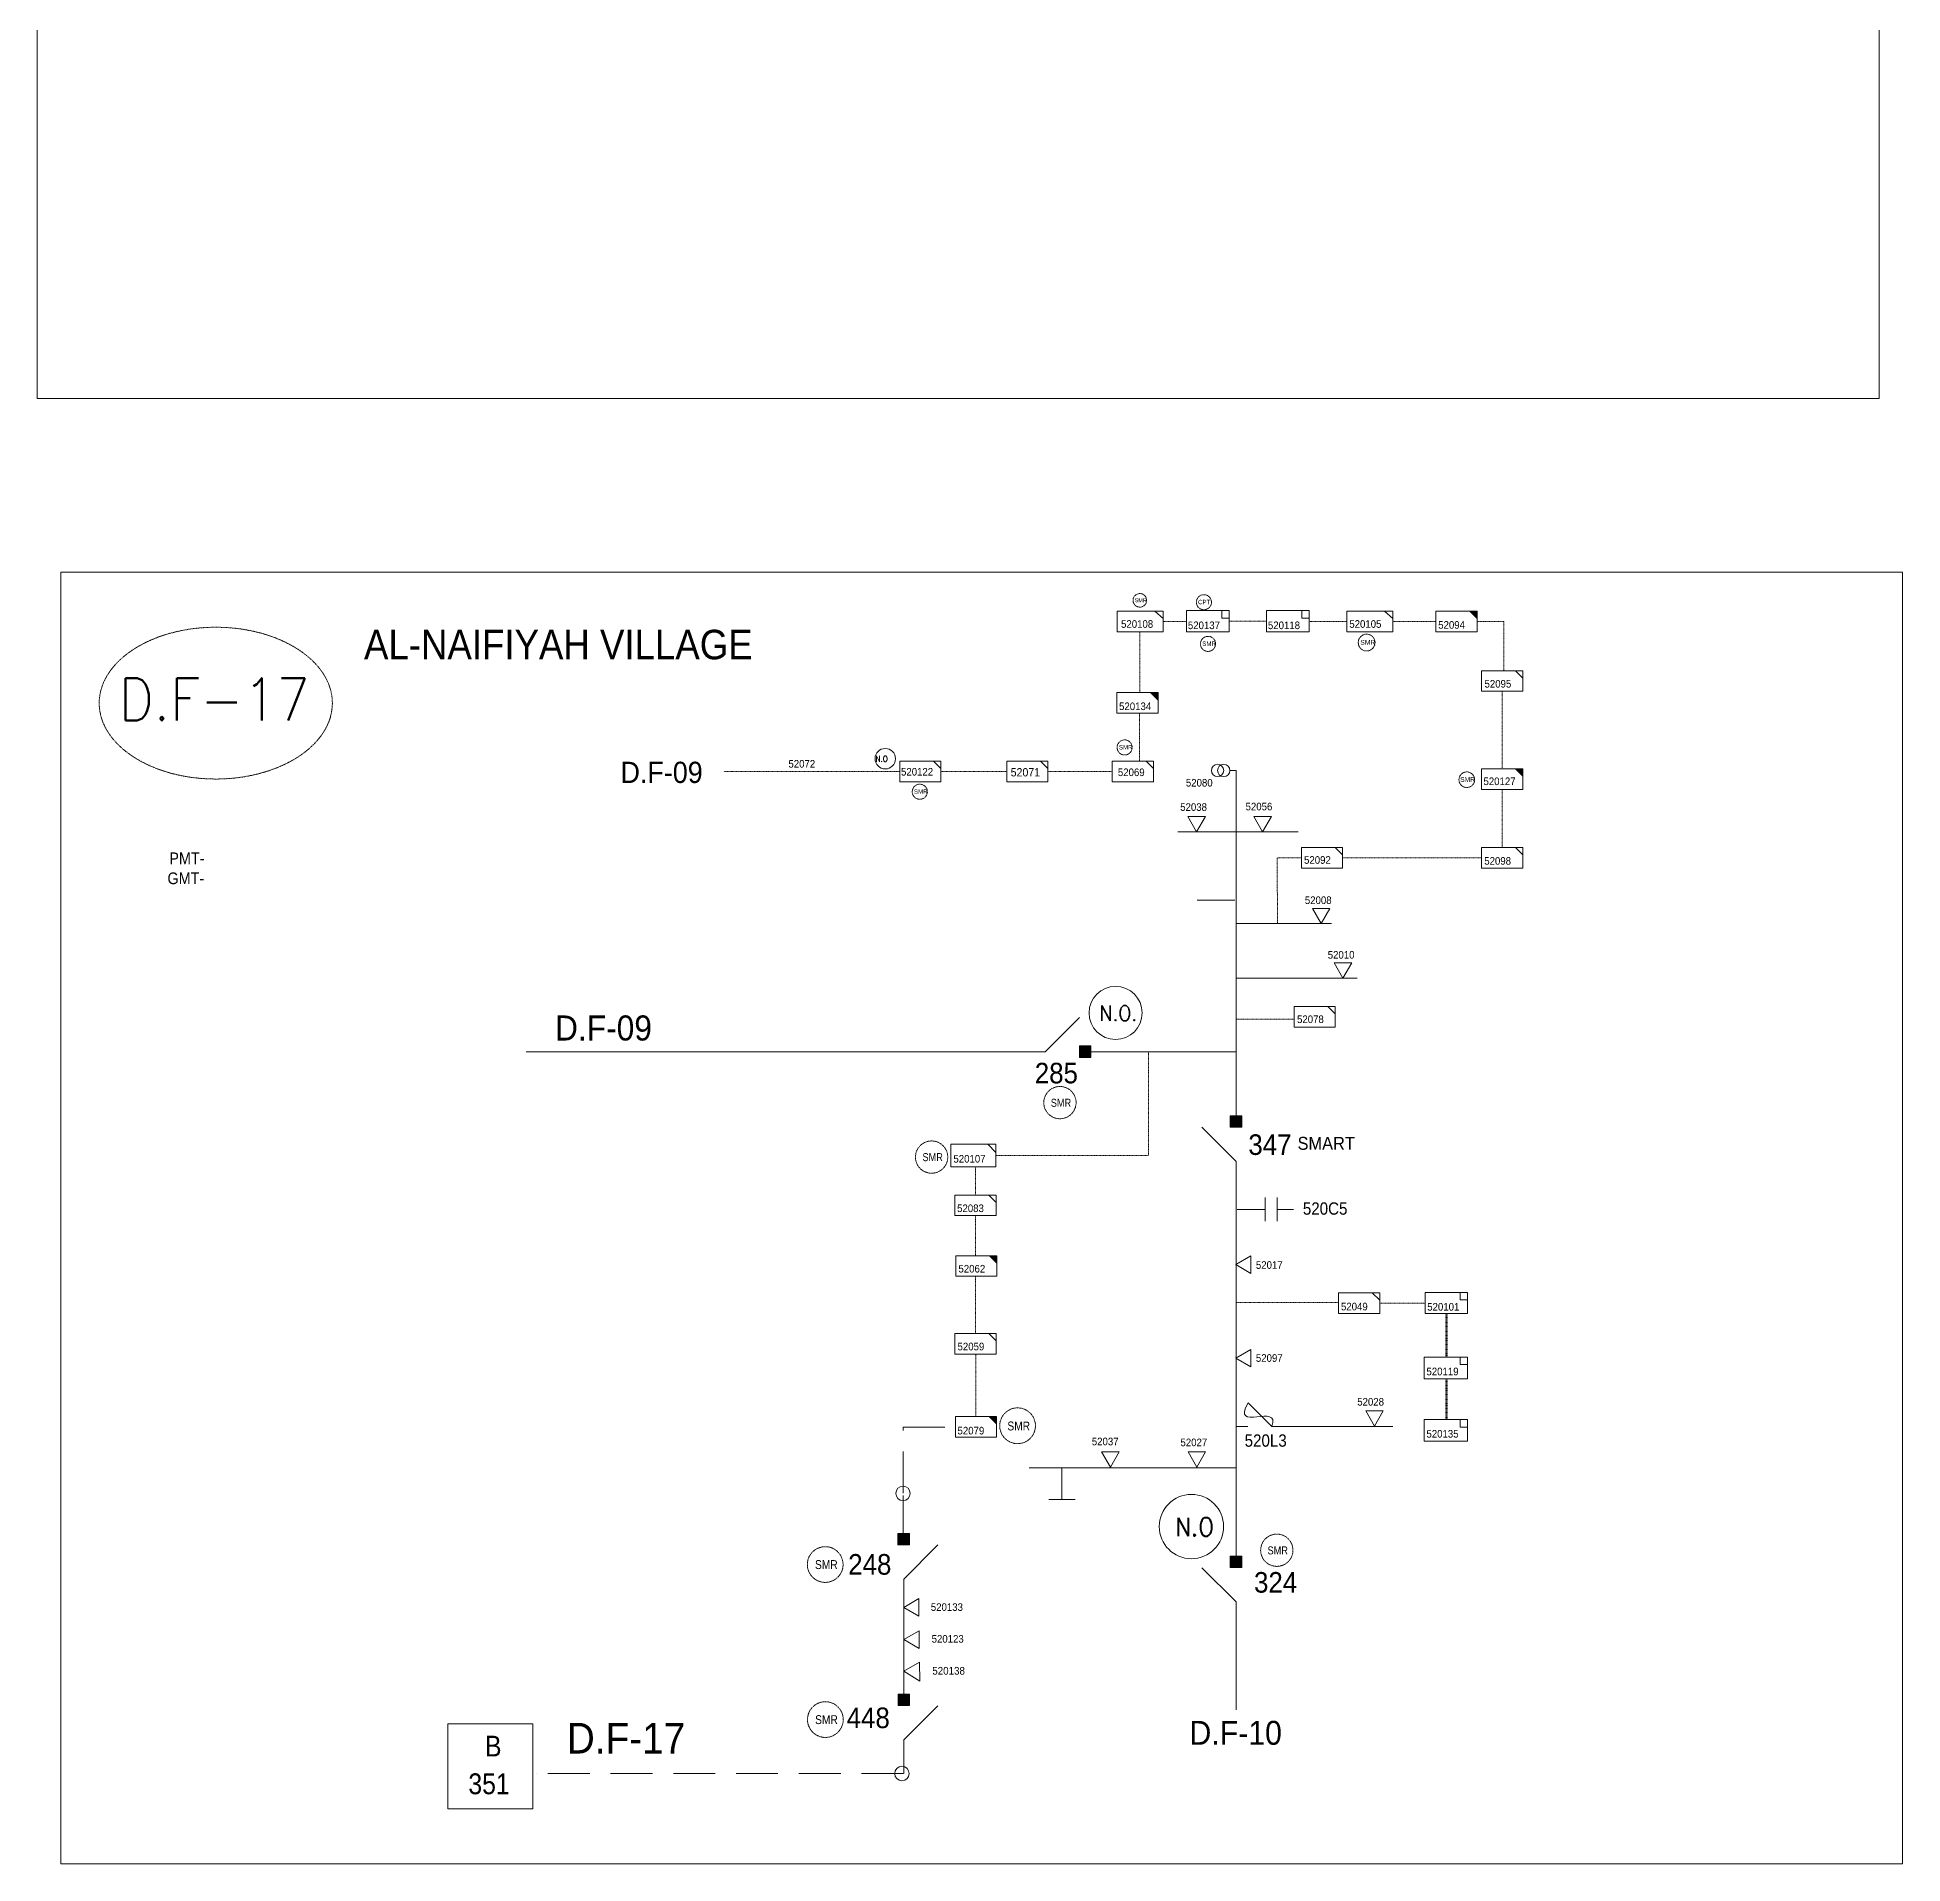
# Model space of a CAD drawing. Header units: metres. Extents: x 65984 to 144644, y -19036 to 23726.
# Drawn here: x 84338 to 85748, y -4894 to -3514 of the extents above; entities that cross this region are included whole.
import ezdxf
from ezdxf.enums import TextEntityAlignment as Align

# ---------------------------------------------------------------- set-up
doc = ezdxf.new("R2010")
doc.units = ezdxf.units.M
doc.header["$MEASUREMENT"] = 0
doc.linetypes.add('DGN Style 3', pattern=[0.013877, 0, -0.013877])
doc.linetypes.add('HIDDEN2', pattern=[2381.25, 1587.5, -793.75])
doc.layers.get('0').update_dxf_attribs({"color": 95, "lineweight": 40})
for name, color, linetype, lineweight in [('ABS', 7, 'Continuous', 40), ('ABS NUMBER', 112, 'Continuous', 30), ('CAPACITOR', 5, 'Continuous', 40), ('d_eos no', 121, 'Continuous', 40), ('d_fco', 5, 'Continuous', 40), ('d_fco text', 95, 'Continuous', 40), ('d_oh branch', 94, 'Continuous', 40), ('d_switch', 95, 'Continuous', 40), ('d_tf', 1, 'Continuous', 40), ('d_tf no', 6, 'Continuous', 40), ('d_ug cable', 95, 'Continuous', 40), ('d_ug tf', 1, 'Continuous', 40), ('d_village name', 7, 'Continuous', 40), ('fedr no', 95, 'Continuous', 40), ('GRID STATION  04', 7, 'Continuous', 40), ('O H MAIN FEEDER', 4, 'Continuous', 100), ('SW N O', 114, 'Continuous', 30)]:
    doc.layers.add(name, color=color, linetype=linetype, lineweight=lineweight)
doc.styles.add('NASKHF', font='naskhf.shx', dxfattribs={"height": 8})
doc.styles.add('Style-Arial', font='arial.ttf')
doc.styles.add('Style-ENGINEERING', font='ENGINEERING.shx')
doc.styles.add('Style-msdefault', font='msdefault.shx')
doc.styles.add('Style-STANDARD', font='STANDARD.shx')

# ---------------------------------------------------------------- blocks, each defined once
blk = doc.blocks.new('TF_8')
at = {"color": 0, "linetype": 'ByBlock', "lineweight": -2}
blk.add_line((6.3, 4.95), (9.9, 1.35), dxfattribs=at)
blk.add_3dface([(-10.1, 4.95), (9.9, 4.95), (9.9, -5.05), (-10.1, -5.05)], dxfattribs=at)
blk = doc.blocks.new('exist.us-1000kva')
at = {"color": 0, "linetype": 'ByBlock', "lineweight": -2, "flags": 128}
blk.add_lwpolyline([(40, 12.9), (32.8, 20), (40, 20)], close=True, dxfattribs=at)
at = {"color": 0, "linetype": 'ByBlock', "lineweight": -2, "extrusion": (0, 0, -1)}
blk.add_solid([(-40, 12.9), (-32.8, 20), (-40, 20)], dxfattribs=at)
at = {"color": 0, "linetype": 'ByBlock', "lineweight": -2, "xscale": 2, "yscale": 2}
blk.add_blockref('TF_8', (20.2, 10.1), dxfattribs=at)
blk = doc.blocks.new('ABS2_1_1')
at = {"color": 0, "linetype": 'ByBlock', "lineweight": -2, "ltscale": 500}
for q in [(-29900, 43500), (0, 0)]:
    blk.add_line((0, 13600), q, dxfattribs=at)
at = {"color": 0, "linetype": 'ByBlock', "lineweight": -2, "ltscale": 500, "flags": 128}
for points in [[(5000, 43600), (-5000, 43600), (-5000, 53600), (5000, 53600)], [(3791, 49653), (3791, 49653), (3791, 49653)]]:
    blk.add_lwpolyline(points, close=True, dxfattribs=at)
at = {"color": 0, "linetype": 'ByBlock', "lineweight": -2, "ltscale": 500}
for points in [[(5000, 43600), (-5000, 43600), (5000, 53600), (-5000, 53600)], [(3791, 49653), (3791, 49653), (3791, 49653)]]:
    blk.add_solid(points, dxfattribs=at)
blk = doc.blocks.new('TF3')
at = {"color": 0, "linetype": 'ByBlock', "lineweight": -2}
for p, q in [((11.3, 9), (18.3, 9)), ((18.3, 9), (18.3, 2))]:
    blk.add_line(p, q, dxfattribs=at)
at = {"color": 0, "linetype": 'ByBlock', "lineweight": -2, "flags": 128}
blk.add_lwpolyline([(18.3, 2), (11.3, 2), (11.3, 9)], dxfattribs=at)
at = {"color": 0, "linetype": 'ByBlock', "lineweight": -2}
blk.add_3dface([(-21.7, 9), (18.3, 9), (18.3, -11), (-21.7, -11)], dxfattribs=at)
blk = doc.blocks.new('TFU_100')
at = {"layer": 'd_tf', "color": 30, "linetype": 'Continuous', "lineweight": 13, "ltscale": 0.00060789}
blk.add_line((0, 10), (0, 0), dxfattribs=at)
for centre in [(0, 30), (0, 20)]:
    blk.add_circle(centre, 10, dxfattribs=at)
blk = doc.blocks.new('*U1076')
at = {"layer": 'd_fco', "color": 30, "linetype": 'Continuous', "lineweight": 13}
blk.add_line((-4.6, 4.21), (-10.13, 4.21), dxfattribs=at)
at = {"layer": 'd_fco', "color": 30, "linetype": 'Continuous', "lineweight": 13, "extrusion": (0, 0, -1), "flags": 128}
blk.add_lwpolyline([(-13.02, 4.21), (-7.07, 4.21), (4.4, -7.26)], dxfattribs=at)
at = {"layer": 'd_fco', "color": 30, "linetype": 'Continuous', "lineweight": 13}
blk.add_open_spline([(-4.4, -7.26), (-13, 7.69), (11.58, -7.67), (7.07, 4.21)], degree=3, dxfattribs=at)
blk = doc.blocks.new('*U1077')
at = {"layer": 'CAPACITOR', "color": 5, "linetype": 'Continuous', "lineweight": 13}
for p, q in [((-0.01, 0.01), (-13.7, 0.03)), ((-0.01, 5.75), (-0.01, -5.73)), ((5.73, 5.75), (5.73, -5.73)), ((5.73, 0.01), (13.72, 0.01))]:
    blk.add_line(p, q, dxfattribs=at)
blk = doc.blocks.new('*U1266')
at = {"layer": 'SW N O', "color": 3, "lineweight": 13}
blk.add_circle((0, 0.01), 16.84, dxfattribs=at)
at = {"layer": 'SW N O', "color": 3, "lineweight": 13, "style": 'Style-STANDARD'}
blk.add_text('N.O', height=9.6, dxfattribs=at).set_placement((1.68, -0.17), align=Align.MIDDLE_CENTER)
blk = doc.blocks.new('*U893')
at = {"layer": 'SW N O', "color": 3, "lineweight": 13}
blk.add_circle((0, 0), 16.8, dxfattribs=at)
at = {"layer": 'SW N O', "color": 3, "lineweight": 13, "style": 'Style-STANDARD'}
blk.add_text('N.O.', height=9.6, dxfattribs=at).set_placement((1.7, -0.2), align=Align.MIDDLE_CENTER)
blk = doc.blocks.new('*U3933')
at = {"layer": 'SW N O', "color": 3, "lineweight": 13}
blk.add_circle((0, 0), 16.8, dxfattribs=at)
at = {"layer": 'SW N O', "color": 3, "lineweight": 13, "style": 'Style-STANDARD'}
blk.add_text('N.O ', height=9.6, dxfattribs=at).set_placement((-3, -0.2), align=Align.MIDDLE_CENTER)

msp = doc.modelspace()

# ---------------------------------------------------------------- linework, layer by layer
at = {"layer": 'd_oh branch', "color": 30, "linetype": 'Continuous', "lineweight": 13}
for p, q in [((85243.8, -4280.5), (85243.8, -4067.9)), ((85290.8, -4114.2), (85199.7, -4114.2)), ((85242.9, -4165.9), (85214.3, -4165.9)), ((85243.7, -4183.7), (85316, -4183.7)), ((85243.8, -4224.9), (85335.4, -4224.9)), ((85280, -4563.8), (85362.3, -4563.8)), ((85112.2, -4595.1), (85087.5, -4595.1)), ((85102.3, -4619), (85122.2, -4619))]:
    msp.add_line(p, q, dxfattribs=at)
at = {"layer": 'd_tf', "color": 30, "linetype": 'Continuous', "lineweight": 13, "ltscale": 0.000663701, "flags": 128}
for points in [[(85207.4, -4102.7), (85220.6, -4102.7), (85214, -4114.2)], [(85257.2, -4102.7), (85270.5, -4102.7), (85263.9, -4114.2)], [(85301.6, -4172.2), (85314.8, -4172.2), (85308.2, -4183.7)], [(85318, -4213.4), (85331.3, -4213.4), (85324.6, -4224.9)], [(85255.1, -4448.1), (85255.1, -4434.9), (85243.6, -4441.5)], [(85255.1, -4518.8), (85255.1, -4505.6), (85243.6, -4512.2)], [(85341.8, -4552.1), (85355, -4552.1), (85348.4, -4563.6)], [(85142.2, -4583), (85155.5, -4583), (85148.9, -4594.5)], [(85207.5, -4583), (85220.8, -4583), (85214.2, -4594.5)]]:
    msp.add_lwpolyline(points, close=True, dxfattribs=at)
at = {"layer": 'd_tf', "color": 3, "linetype": 'Continuous', "lineweight": 13, "ltscale": 0.000663701, "flags": 128}
for points in [[(85004.1, -4707.2), (85004.1, -4693.9), (84992.6, -4700.6)], [(85004.2, -4731.6), (85004.2, -4718.3), (84992.7, -4725)]]:
    msp.add_lwpolyline(points, close=True, dxfattribs=at)
at = {"layer": 'd_tf', "color": 3, "linetype": 'Continuous', "lineweight": 13, "ltscale": 0.000597331, "flags": 128}
msp.add_lwpolyline([(85004.7, -4756.5), (85004.6, -4741.9), (84992.6, -4748.9)], close=True, dxfattribs=at)
at = {"layer": 'd_ug cable', "color": 30, "linetype": 'DGN Style 3', "lineweight": 13}
for p, q in [((85188.6, -3955.3), (85206.3, -3955.3)), ((85238.6, -3955.1), (85266.8, -3955.1)), ((85299.1, -3955.3), (85327.5, -3955.3)), ((85362.2, -3955.3), (85394.9, -3955.3)), ((84989.6, -4068.7), (84856.8, -4068.7)), ((85070.5, -4068.7), (85020.7, -4068.7)), ((85150.3, -4068.7), (85101.6, -4068.7)), ((85274.9, -4133.9), (85275.1, -4183.7)), ((85293.2, -4133.9), (85274.9, -4133.9)), ((85324.3, -4133.9), (85429.4, -4133.9)), ((85243.9, -4255.9), (85287.7, -4255.9)), ((85177.6, -4280.5), (85177.6, -4359.1)), ((85046.9, -4388.9), (85046.9, -4367.5)), ((85062.4, -4359.1), (85177.6, -4359.1)), ((85046.9, -4434.7), (85046.9, -4404.4)), ((85046.9, -4493.6), (85046.9, -4450.3)), ((85321.3, -4470.2), (85243.8, -4470.2)), ((85352.4, -4470.6), (85386.7, -4470.6))]:
    msp.add_line(p, q, dxfattribs=at)
at = {"layer": 'd_ug cable', "color": 30, "linetype": 'DGN Style 3', "lineweight": 106}
for p, q in [((85402.8, -4478.5), (85402.8, -4511.3)), ((85402.8, -4527.9), (85402.8, -4558.5))]:
    msp.add_line(p, q, dxfattribs=at)
at = {"layer": 'd_ug cable', "color": 30, "linetype": 'DGN Style 3', "lineweight": 13, "flags": 128}
for points in [[(85446.1, -3992.5), (85446.1, -3955.3), (85426, -3955.3)], [(85171.2, -3963.1), (85171.2, -4009), (85170.8, -4009)], [(85445, -4008.1), (85445, -4066.6)], [(85170.8, -4024.6), (85170.8, -4060.9)], [(85445, -4082.2), (85445, -4126.2)], [(85047.2, -4556.4), (85047.2, -4509.2), (85047.2, -4509.2)]]:
    msp.add_lwpolyline(points, dxfattribs=at)
at = {"layer": 'd_ug cable', "color": 30, "linetype": 'HIDDEN2', "lineweight": 13, "ltscale": 0.019911}
for points in [[(84992.1, -4614.3), (84992.1, -4564.3), (85031.5, -4564.3)], [(84992.4, -4826.2), (84714.8, -4826.2), (84714.8, -4826.2)]]:
    msp.add_lwpolyline(points, dxfattribs=at)
at = {"layer": 'd_ug cable', "color": 2, "linetype": 'DGN Style 3', "lineweight": 13}
for centre, radius in [((85171.1, -3939.3), 5.14), ((85219.5, -3940.7), 5.71), ((85222.6, -3972.2), 5.71), ((85342.5, -3971.2), 6.34), ((85159.6, -4050.5), 5.71), ((85418.2, -4074.9), 5.91), ((85004.8, -4084), 5.71), ((85110.7, -4319), 12.2), ((85013.7, -4360.2), 12.2), ((85078.7, -4563.3), 13.5), ((85274.6, -4657.4), 12.2), ((84933.3, -4668.2), 13.5), ((84933.4, -4785.4), 13.5)]:
    msp.add_circle(centre, radius, dxfattribs=at)
at = {"layer": 'fedr no', "color": 82, "linetype": 'DGN Style 3', "lineweight": 13, "true_color": 0x1dc70e}
msp.add_ellipse((84472.7, -4017), major_axis=(88.1, 0), ratio=0.651175, dxfattribs=at)
at = {"layer": 'GRID STATION  04', "color": 30, "linetype": 'Continuous', "lineweight": 13, "ltscale": 2.060791, "flags": 128}
msp.add_lwpolyline([(84648.2, -4788.7), (84648.2, -4853), (84712.4, -4853), (84712.4, -4788.7)], close=True, dxfattribs=at)
at = {"layer": 'O H MAIN FEEDER', "color": 6, "lineweight": 13, "ltscale": 0.774911}
msp.add_line((85091.3, -4280.5), (84707.3, -4280.5), dxfattribs=at)
at = {"layer": 'O H MAIN FEEDER', "color": 30, "lineweight": 13, "ltscale": 0.774911}
for p, q in [((85243.8, -4280.5), (85131.3, -4280.5)), ((85243.8, -4328.9), (85243.8, -4280.5)), ((85243.9, -4664.2), (85243.8, -4373.1)), ((84992.2, -4645), (84992.2, -4616)), ((84992.7, -4766.2), (84992.6, -4691.4)), ((84992.6, -4826.2), (84992.6, -4803.1))]:
    msp.add_line(p, q, dxfattribs=at)
at = {"layer": 'O H MAIN FEEDER', "color": 234, "lineweight": 13, "ltscale": 0.774911}
msp.add_line((85243.8, -4778.1), (85243.8, -4699.2), dxfattribs=at)
at = {"layer": 'O H MAIN FEEDER', "color": 140, "lineweight": 13, "ltscale": 0.498271, "flags": 128}
for points in [[(84337.8, -2810.3), (85729.9, -2810.3), (85729.9, -3786.7), (84337.8, -3786.7)], [(84355.5, -3918), (85747.6, -3918), (85747.6, -4894.4), (84355.5, -4894.4)]]:
    msp.add_lwpolyline(points, close=True, dxfattribs=at)
at = {"layer": 'O H MAIN FEEDER', "color": 30, "lineweight": 13, "ltscale": 0.774911, "flags": 128}
msp.add_lwpolyline([(85244, -4595.1), (85112.2, -4595.1), (85112.2, -4619)], dxfattribs=at)
at = {"layer": 'O H MAIN FEEDER', "color": 30, "lineweight": 13, "ltscale": 0.774911}
for centre in [(84992.1, -4614.4), (84991.3, -4826.2)]:
    msp.add_circle(centre, 5.45, dxfattribs=at)

# ---------------------------------------------------------------- block references
at = {"layer": 'ABS', "color": 2, "linetype": 'Continuous', "lineweight": 13, "ltscale": 1.289995, "xscale": 0.0008642980328080606, "zscale": 0.0005723657421937212}
for p, yscale, rotation in [((85087.8, -4280.5), 0.0008642980328080606, 269.9999999999997), ((85243.8, -4375.2), 0.0008642980328080606, 359.9999999999997), ((84992.6, -4691), -0.0008642980328080613, 180.0000000000002), ((85243.8, -4708.2), 0.0008642980328080606, 359.9999999999997), ((84992.7, -4812.5), -0.0008642980328080613, 180.0000000000002)]:
    msp.add_blockref('ABS2_1_1', p, dxfattribs=dict(at, yscale=yscale, rotation=rotation))
at = {"layer": 'CAPACITOR', "color": 5, "linetype": 'Continuous', "lineweight": 13, "xscale": 1.5552, "yscale": 1.5552, "zscale": 1.5552}
msp.add_blockref('*U1077', (85265.9, -4399.8), dxfattribs=at)
at = {"layer": 'd_fco', "color": 30, "linetype": 'Continuous', "lineweight": 13, "extrusion": (0, 0, -1), "xscale": 1.5552, "yscale": 1.5552, "zscale": 1.5552, "rotation": 180.0000000006}
msp.add_blockref('*U1076', (-85259.8, -4557.2), dxfattribs=at)
at = {"layer": 'd_tf', "color": 30, "linetype": 'Continuous', "lineweight": 13, "ltscale": 0.00060789, "xscale": 0.46656, "yscale": 0.46656, "zscale": 0.46656, "rotation": 89.9999999999999}
msp.add_blockref('TFU_100', (85243.8, -4067.9), dxfattribs=at)
at = {"layer": 'd_ug tf', "color": 2, "linetype": 'Continuous', "lineweight": 13, "zscale": 0.492091886937715}
for p, xscale, yscale in [((85171.4, -3955.2), 1.736911027398629, 1.55591406707919), ((85345.1, -3955.2), 1.736911027398629, 1.55591406707919), ((85005.3, -4068.6), 1.55591406707919, 1.55591406707919), ((85166, -4068.6), 1.55591406707919, 1.55591406707919), ((85045.5, -4358.9), 1.702438240202498, 1.702438240202498)]:
    msp.add_blockref('TF_8', p, dxfattribs=dict(at, xscale=xscale, yscale=yscale))
at = {"layer": 'd_ug tf', "color": 2, "linetype": 'Continuous', "lineweight": 13}
for name, p, xscale, yscale, zscale, rotation in [('TF3', (85223.9, -3954.3), 0.807848745154292, 0.807848745154292, 0.1499896071386154, 359.9999999999709), ('exist.us-1000kva', (85429.4, -4082.2), 0.7779570335395949, 0.7779570335395949, 0.492091886937715, 359.9999999999999), ('exist.us-1000kva', (85031.7, -4571.9), 0.7779570335395949, 0.7779570335395949, 0.492091886937715, 359.9999999999999)]:
    msp.add_blockref(name, p, dxfattribs=dict(at, xscale=xscale, yscale=yscale, zscale=zscale, rotation=rotation))
at = {"layer": 'd_ug tf', "color": 30, "linetype": 'Continuous', "lineweight": 13}
for name, p, xscale, yscale, zscale, rotation in [('TF3', (85284.3, -3954.3), 0.807848745154292, 0.807848745154292, 0.1499896071386154, 359.9999999999709), ('exist.us-1000kva', (85394.9, -3963.1), 0.7779570335395949, 0.7779570335395949, 0.492091886937715, 359.9999999999999), ('exist.us-1000kva', (85153.7, -4024.6), 0.7779570335395949, 0.7779570335395949, 0.492091886937715, 359.9999999999999), ('exist.us-1000kva', (85031.9, -4450.3), 0.7779570335395949, 0.7779570335395949, 0.492091886937715, 359.9999999999999), ('TF3', (85404.1, -4469.7), 0.8033902500051987, 0.8033902500051987, 0.1499896071386154, 359.9999999999999), ('TF3', (85403.8, -4518.7), 0.8200373580937443, 0.8200373580937443, 0.1499896071386154, 359.9999999999999), ('TF3', (85403.8, -4565.9), 0.8200373580937443, 0.8200373580937443, 0.1499896071386154, 359.9999999999999)]:
    msp.add_blockref(name, p, dxfattribs=dict(at, xscale=xscale, yscale=yscale, zscale=zscale, rotation=rotation))
at = {"layer": 'd_ug tf', "color": 30, "linetype": 'Continuous', "lineweight": 13, "zscale": 0.492091886937715}
for p, xscale, yscale in [((85445.1, -4000.2), 1.55591406707919, 1.55591406707919), ((85086.2, -4068.6), 1.555914067079263, 1.555914067079263), ((85308.9, -4133.9), 1.55591406707919, 1.55591406707919), ((85445.1, -4133.9), 1.55591406707919, 1.55591406707919), ((85303.4, -4254), 1.55591406707919, 1.55591406707919), ((85047.1, -4396.6), 1.55591406707919, 1.55591406707919), ((85337, -4470.5), 1.55591406707919, 1.55591406707919), ((85047.1, -4501.3), 1.55591406707919, 1.55591406707919)]:
    msp.add_blockref('TF_8', p, dxfattribs=dict(at, xscale=xscale, yscale=yscale))
at = {"layer": 'SW N O', "color": 3, "lineweight": 13}
for name, p, xscale, yscale, zscale in [('*U3933', (84978.7, -4059), 0.4588920297008518, 0.4588920297008518, 0.4588920297008518), ('*U893', (85152.8, -4251.2), 1.193650516920351, 1.193650516920351, 1.193650516920351), ('*U1266', (85210.1, -4639.5), 1.44442816200319, 1.44442816200319, 1.44442816200319)]:
    msp.add_blockref(name, p, dxfattribs=dict(at, xscale=xscale, yscale=yscale, zscale=zscale))

# ---------------------------------------------------------------- texts
at = {"layer": 'ABS NUMBER', "color": 2, "lineweight": 13, "style": 'Style-Arial', "width": 0.9}
for s, p in [('285', (85091.7, -4288.9)), ('347', (85253.1, -4343)), ('324', (85257.4, -4673.9)), ('448', (84949.5, -4776.3))]:
    msp.add_text(s, height=15.55, dxfattribs=at).set_placement(p, align=Align.TOP_LEFT)
msp.add_text('248', height=15.55, dxfattribs=at).set_placement((84983.3, -4660.3), align=Align.TOP_RIGHT)
at = {"layer": 'd_eos no', "color": 7, "linetype": 'Continuous', "lineweight": 13, "style": 'Style-Arial', "width": 0.88}
for s, p in [('PMT-', (84437.6, -4129.9)), ('GMT-', (84436.2, -4145))]:
    msp.add_text(s, height=8.84, dxfattribs=at).set_placement(p, align=Align.TOP_LEFT)
at = {"layer": 'd_fco text', "color": 30, "linetype": 'Continuous', "lineweight": 13, "style": 'Style-msdefault', "width": 0.916667}
for s, p in [('520C5', (85294.3, -4394.4)), ('520L3', (85250.3, -4569.8))]:
    msp.add_text(s, height=9.33, dxfattribs=at).set_placement(p, align=Align.TOP_LEFT)
at = {"layer": 'd_switch', "color": 1, "linetype": 'Continuous', "lineweight": 30, "ltscale": 0.738619, "style": 'Style-ENGINEERING', "width": 0.857143}
for p in [(85103.8, -4316.1), (85006.8, -4357.2), (85267.6, -4654.5)]:
    msp.add_text('SMR', height=6.05, rotation=0.0026, dxfattribs=at).set_placement(p, align=Align.TOP_LEFT)
at = {"layer": 'd_switch', "color": 1, "linetype": 'Continuous', "lineweight": 30, "ltscale": 0.820688, "style": 'Style-ENGINEERING', "width": 0.857143}
for p in [(85071, -4560.1), (84925.6, -4664.9), (84925.7, -4782.1)]:
    msp.add_text('SMR', height=6.72, rotation=0.0026, dxfattribs=at).set_placement(p, align=Align.TOP_LEFT)
at = {"layer": 'd_tf no', "color": 1, "linetype": 'Continuous', "lineweight": 40, "style": 'Style-msdefault', "width": 0.945946}
for s, height, p in [('SMR', 3.01, (85167.2, -3937.7)), ('CPT', 3.35, (85215.1, -3938.9)), ('SMR', 3.35, (85218.3, -3970.4)), ('SMR', 3.72, (85337.7, -3969.2)), ('SMR', 3.35, (85155.3, -4048.7)), ('SMR', 3.66, (85413.2, -4072.9)), ('SMR', 3.35, (85000.4, -4082.2))]:
    msp.add_text(s, height=height, dxfattribs=at).set_placement(p, align=Align.TOP_LEFT)
at = {"layer": 'd_tf no', "color": 2, "linetype": 'Continuous', "lineweight": 13, "style": 'Style-msdefault', "width": 0.945946}
for s, p in [('520108', (85156.9, -3954.3)), ('520137', (85207.4, -3955.3)), ('520105', (85329.4, -3954.3)), ('520122', (84990.6, -4066)), ('52069', (85154.5, -4066.4)), ('520127', (85430.8, -4073.2)), ('520107', (85030.2, -4358.6)), ('52079', (85033.3, -4564.1))]:
    msp.add_text(s, height=5.75, dxfattribs=at).set_placement(p, align=Align.TOP_LEFT)
at = {"layer": 'd_tf no', "color": 30, "linetype": 'Continuous', "lineweight": 13, "style": 'Style-msdefault', "width": 0.945946}
for s, p in [('520118', (85267.9, -3955.3)), ('52094', (85396.6, -3955)), ('52095', (85431.6, -3999.5)), ('520134', (85155.4, -4016.5)), ('52072', (84905.5, -4060)), ('52080', (85205.9, -4074.3)), ('52038', (85201.6, -4092.7)), ('52056', (85251, -4092.3)), ('52092', (85295.2, -4132.7)), ('52098', (85431.4, -4133.4)), ('52008', (85295.8, -4163.1)), ('52010', (85313.1, -4204.4)), ('52078', (85289.9, -4253.1)), ('52083', (85033, -4396)), ('52017', (85258.8, -4438.9)), ('52062', (85034, -4441.7)), ('52049', (85323.1, -4470.3)), ('520101', (85388.3, -4470.5)), ('52059', (85033.3, -4500.5)), ('52097', (85258.8, -4509.2)), ('520119', (85387.7, -4519.4)), ('52028', (85335.4, -4542.3)), ('520135', (85387.7, -4566.5)), ('52037', (85134.8, -4572.3)), ('52027', (85201.8, -4573))]:
    msp.add_text(s, height=5.75, dxfattribs=at).set_placement(p, align=Align.TOP_LEFT)
at = {"layer": 'd_tf no', "color": 55, "linetype": 'Continuous', "lineweight": 13, "style": 'Style-msdefault', "width": 0.945946}
for height, p in [(16.07, (84778.6, -4061.3)), (18.95, (84729.1, -4253.1))]:
    msp.add_text('D.F-09', height=height, dxfattribs=at).set_placement(p, align=Align.TOP_LEFT)
at = {"layer": 'd_tf no', "color": 30, "linetype": 'Continuous', "lineweight": 13, "ltscale": 1.063172, "style": 'Style-msdefault', "width": 0.945946}
msp.add_text('52071', height=6.3, dxfattribs=at).set_placement((85073.5, -4066.1), align=Align.TOP_LEFT)
at = {"layer": 'd_tf no', "color": 3, "linetype": 'Continuous', "lineweight": 13, "style": 'Style-msdefault', "width": 0.945946}
for s, height, p in [('520133', 5.75, (85037.4, -4697.5)), ('520123', 5.75, (85038, -4721.5)), ('520138', 5.85, (85038.9, -4745.6))]:
    msp.add_text(s, height=height, dxfattribs=at).set_placement(p, align=Align.TOP_RIGHT)
at = {"layer": 'd_tf no', "color": 6, "linetype": 'Continuous', "lineweight": 13, "style": 'Style-msdefault', "width": 0.945946}
msp.add_text('D.F-17', height=23.16, dxfattribs=at).set_placement((84738, -4787.9), align=Align.TOP_LEFT)
at = {"layer": 'd_tf no', "color": 55, "linetype": 'Continuous', "lineweight": 13, "ltscale": 0.853437, "style": 'Style-msdefault', "width": 0.945946}
msp.add_text('D.F-10', height=18.07, dxfattribs=at).set_placement((85208.6, -4786.4), align=Align.TOP_LEFT)
at = {"layer": 'd_tf no', "color": 2, "linetype": 'Continuous', "lineweight": 40, "insert": (85290.3, -4344.9), "char_height": 9.769, "attachment_point": 1, "style": 'NASKHF'}
msp.add_mtext('\\Fmsdefault;\\H1x;\\W0.947368;SMART', dxfattribs=at)
at = {"layer": 'd_village name', "color": 7, "linetype": 'Continuous', "lineweight": 13, "style": 'Style-Arial', "width": 0.888889}
msp.add_text('AL-NAIFIYAH VILLAGE', height=22.287, dxfattribs=at).set_placement((84731.6, -3972.7), align=Align.MIDDLE_CENTER)
at = {"layer": 'fedr no', "color": 6, "linetype": 'Continuous', "lineweight": 13, "insert": (84471.6, -4014.1), "char_height": 32.17, "attachment_point": 5, "style": 'Style-STANDARD'}
msp.add_mtext('D.F-17', dxfattribs=at)
at = {"layer": 'GRID STATION  04', "color": 30, "linetype": 'Continuous', "lineweight": 13, "style": 'Style-msdefault', "width": 0.888889}
for s, height, p in [('B', 15.7, (84676.2, -4797.6)), ('351', 15.75, (84663.6, -4826.1))]:
    msp.add_text(s, height=height, dxfattribs=at).set_placement(p, align=Align.TOP_LEFT)

doc.saveas('drawing.dxf')
